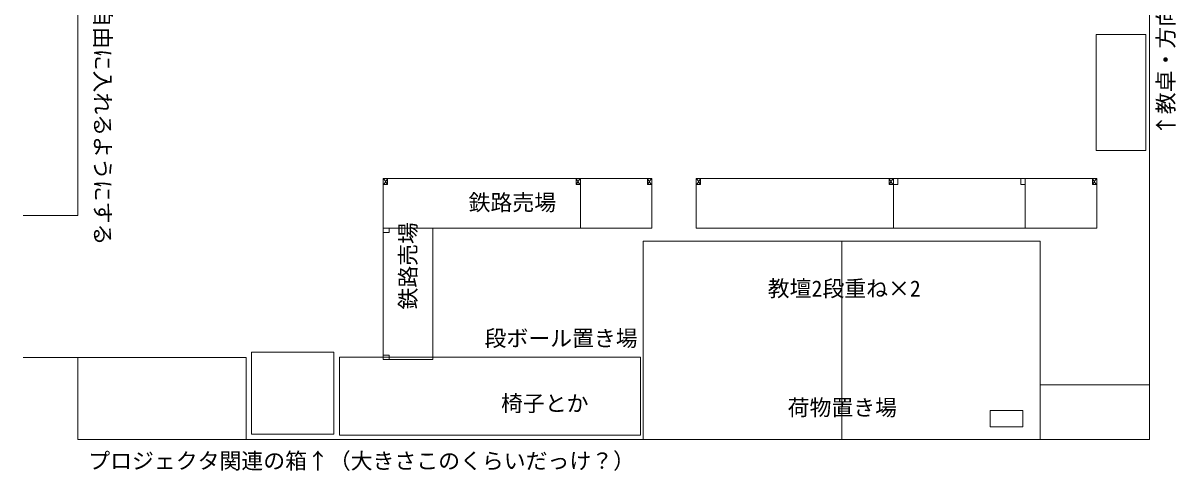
# Model space of a CAD drawing. Units: millimetres, scale not verified. Extents: x -3071 to 7470, y -7531 to 4357.
# Drawn here: x -3071 to 7470, y -7531 to -3431 of the extents above; entities that cross this region are included whole.
import ezdxf
from ezdxf.enums import TextEntityAlignment as Align

# ---------------------------------------------------------------- set-up
doc = ezdxf.new("R2010")
doc.units = ezdxf.units.MM
doc.header["$LTSCALE"] = 8
doc.layers.add('0-7', color=4, linetype='Continuous', lineweight=9)
doc.styles.add('ＭＳ ゴシック', font='')
doc.styles.get('ＭＳ ゴシック').set_extended_font_data('MS Gothic')

# ---------------------------------------------------------------- blocks, each defined once
blk = doc.blocks.new('3人掛け机')
at = {"layer": '0-7', "color": 1}
for p, q in [((40, 400), (5.5, 449.5)), ((40, 449.5), (5.5, 400)), ((1764, 400), (1798.5, 449.5)), ((1798.5, 400), (1764, 449.5))]:
    blk.add_line(p, q, dxfattribs=at)
at = {"layer": '0-7'}
for p, q in [((40, 455), (40, 400)), ((1764, 400), (1764, 455)), ((40, 400), (0, 400)), ((1804, 400), (1764, 400))]:
    blk.add_line(p, q, dxfattribs=at)
at = {"layer": '0-7', "color": 6}
blk.add_lwpolyline([(0, 0), (1804, 0), (1804, 455), (0, 455)], close=True, dxfattribs=at)
blk = doc.blocks.new('1人掛け机')
at = {"layer": '0-7'}
for p, q in [((614, 400), (614, 455)), ((654, 400), (614, 400))]:
    blk.add_line(p, q, dxfattribs=at)
at = {"layer": '0-7', "color": 1}
for p, q in [((614, 400), (648.5, 449.5)), ((614, 449.5), (648.5, 400))]:
    blk.add_line(p, q, dxfattribs=at)
at = {"layer": '0-7', "color": 6}
blk.add_lwpolyline([(0, 0), (654, 0), (654, 455), (0, 455)], close=True, dxfattribs=at)
blk = doc.blocks.new('2人掛け机共通')
at = {"layer": '0-7'}
for p, q in [((1164, 400), (1164, 455)), ((1204, 400), (1164, 400))]:
    blk.add_line(p, q, dxfattribs=at)
at = {"layer": '0-7', "color": 6}
blk.add_lwpolyline([(0, 0), (1204, 0), (1204, 455), (0, 455)], close=True, dxfattribs=at)
at = {"layer": '0-7'}
blk.add_lwpolyline([(40, 455), (40, 400), (0, 400)], dxfattribs=at)

msp = doc.modelspace()

# ---------------------------------------------------------------- linework, layer by layer
at = {"layer": '0-7', "color": 7}
for p, q in [((7229.481, -7243.074), (7229.481, 4356.926)), ((-2570.519, -263.074), (-2570.519, -5193.074)), ((-2570.519, -5193.074), (-3070.519, -5193.074)), ((-1030.519, -6493.074), (-3070.519, -6493.074)), ((-2570.519, -6493.074), (-2570.519, -7243.074)), ((-1030.519, -6493.074), (-1030.519, -7243.074)), ((7229.481, -6743.074), (6229.481, -6743.074)), ((6229.481, -7243.074), (6229.481, -6743.074)), ((7229.481, -7243.074), (-2570.519, -7243.074))]:
    msp.add_line(p, q, dxfattribs=at)
at = {"layer": '0-7'}
for p, q in [((2599.481, -7243.074), (2599.481, -5428.074)), ((4414.481, -7243.074), (4414.481, -5428.074))]:
    msp.add_line(p, q, dxfattribs=at)
for points in [[(6739.598, -4598.146), (7194.598, -4598.146), (7194.598, -3537.874)], [(6739.598, -4598.146), (6739.598, -3537.874), (7194.598, -3537.874)], [(6229.481, -6743.074), (6229.481, -5428.074), (2599.481, -5428.074)], [(-980.519, -6443.074), (-230.519, -6443.074), (-230.519, -7193.074)], [(-980.519, -6443.074), (-980.519, -7193.074), (-230.519, -7193.074)]]:
    msp.add_lwpolyline(points, dxfattribs=at)
msp.add_lwpolyline([(2575.596, -7204.017), (-175.976, -7204.017), (-175.976, -6488.608), (2575.596, -6488.608)], close=True, dxfattribs=at)
at = {"layer": '0-7', "color": 5}
msp.add_lwpolyline([(6069.939, -7125.455), (5772.769, -7125.455), (5772.769, -6976.87), (6069.939, -6976.87)], close=True, dxfattribs=at)

# ---------------------------------------------------------------- block references
at = {"layer": '0-7'}
for name, p in [('3人掛け机', (221.264, -5307.733)), ('1人掛け机', (2025.264, -5307.733)), ('3人掛け机', (3084.264, -5307.733)), ('2人掛け机共通', (4888.264, -5307.733)), ('1人掛け机', (6092.264, -5307.733))]:
    msp.add_blockref(name, p, dxfattribs=at)
at = {"layer": '0-7', "rotation": 90}
msp.add_blockref('2人掛け机共通', (676.264, -6511.733), dxfattribs=at)

# ---------------------------------------------------------------- texts
at = {"layer": '0-7', "style": 'ＭＳ ゴシック'}
for s, rotation, p in [('↑教卓・方向幕（大きさこのくらいだっけ？）', 90, (7495.157, -4465.232)), ('←自由に入れるようにする', 270, (-2459.045, -3066.939)), ('鉄路売場', 90, (566.698, -6053.377))]:
    msp.add_text(s, height=146.6, rotation=rotation, dxfattribs=at).set_placement(p, align=Align.BOTTOM_LEFT)
for s, p in [('鉄路売場', (1003.176, -5191.113)), ('教壇2段重ね×2', (3738.691, -5978.294)), ('段ボール置き場', (1149.181, -6433.577)), ('椅子とか', (1299.986, -7029.314)), ('荷物置き場', (3920.294, -7067.916)), ('プロジェクタ関連の箱↑（大きさこのくらいだっけ？）', (-2474.096, -7555.554))]:
    msp.add_text(s, height=146.6, dxfattribs=at).set_placement(p, align=Align.BOTTOM_LEFT)

doc.saveas('drawing.dxf')
